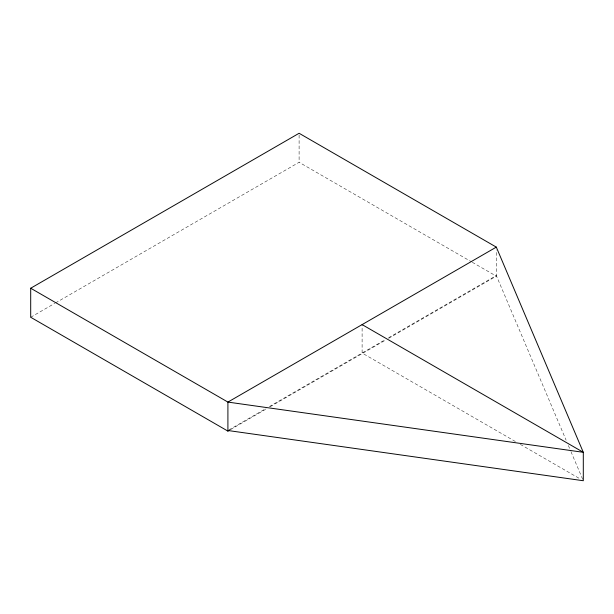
<?xml version="1.0" encoding="UTF-8"?>
<svg xmlns="http://www.w3.org/2000/svg" width="614" height="614" viewBox="0 0 614 614"><rect width="100%" height="100%" fill="white"/><g stroke="black" fill="none" stroke-linecap="round" stroke-linejoin="round"><path stroke-width="0.46" stroke-dasharray="3.07 2.3" d="M30.7 317.261L54.723 303.385M55.552 302.909L299.102 162.296L471.452 261.802M228.73 430.03L266.016 408.51M269.323 406.598L385.3 339.634M388.616 337.723L496.312 275.548L566.123 440.223M230.388 429.677L266.016 409.116M270.152 406.721L385.3 340.24M388.616 338.329L496.312 276.154L496.312 249.967M472.281 262.278L496.312 276.154M515.369 441.512L362.106 353.027L362.106 324.606M520.342 444.382L579.984 478.82M568.364 445.511L570.606 450.791M570.982 451.674L583.3 480.731M299.102 135.141L299.102 162.296"/><path stroke-width="0.92" d="M229.559 430.161L227.909 431.112L30.7 317.261L30.7 288.227L299.102 133.269L496.312 247.12L583.3 452.311L583.3 480.731L227.909 430.506M496.312 247.12L227.909 402.086L30.7 288.227M362.106 324.606L583.3 452.311L227.909 402.086L227.909 431.112"/></g></svg>
